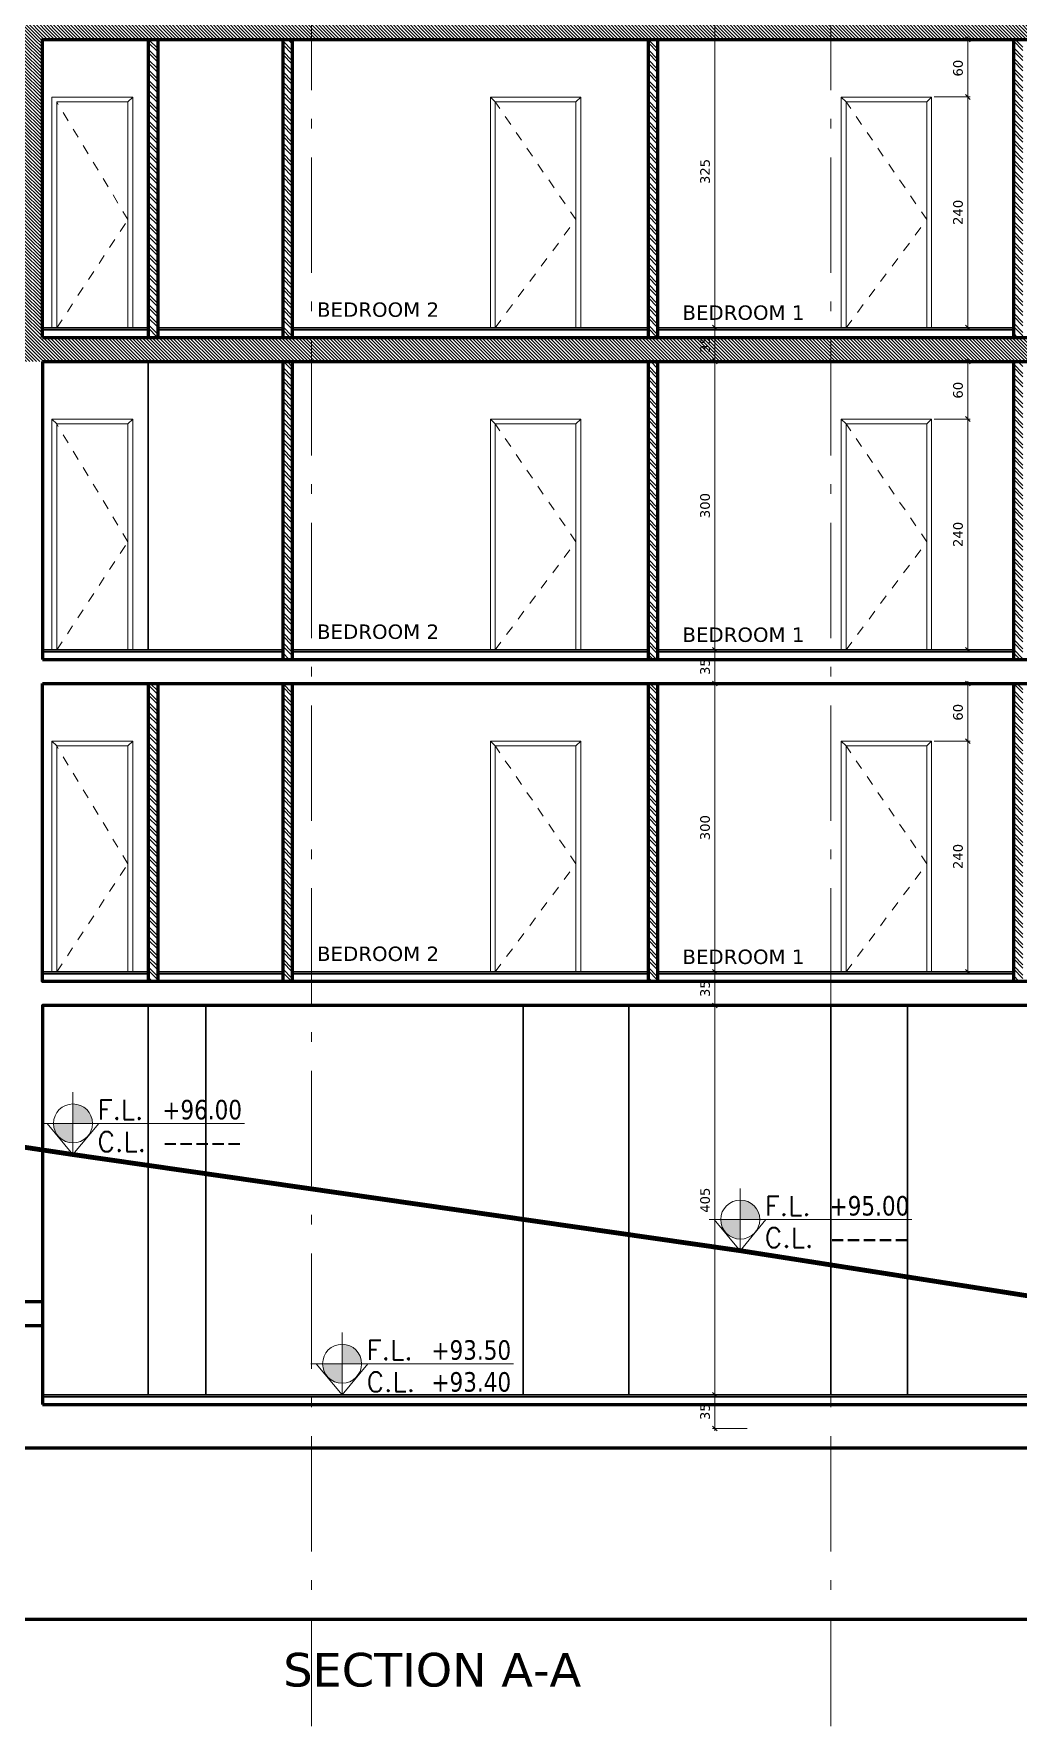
# Model space of a CAD drawing. Header units: inches. Extents: x -48 to 777, y -156 to 510.
# Drawn here: x 75 to 85.24, y -6.24 to 11.36 of the extents above; entities that cross this region are included whole.
import ezdxf
from ezdxf.enums import TextEntityAlignment as Align

# ---------------------------------------------------------------- set-up
doc = ezdxf.new("R2010")
doc.units = ezdxf.units.IN
doc.header["$MEASUREMENT"] = 0
for name, pattern in [('ACAD_ISO10W100', [18, 12, -3, 0, -3]), ('HIDDEN', [0.375, 0.25, -0.125]), ('NUHA', [1.45, 0.75, -0.25, 0.2, -0.25])]:
    doc.linetypes.add(name, pattern=pattern)
doc.layers.get('Defpoints').update_dxf_attribs({"lineweight": 5})
for name, color, linetype, lineweight in [('A-AXIS ST', 251, 'ACAD_ISO10W100', 5), ('A-DIM', 9, 'Continuous', 5), ('A-DOORS', 38, 'Continuous', 20), ('A-HIDDEN', 254, 'HIDDEN', 5), ('A-PILLARS', 1, 'Continuous', 60), ('A-PROJECTION1', 6, 'Continuous', 30), ('A-SIGNS1', 20, 'Continuous', 15), ('A-SIGNS2', 30, 'Continuous', 15), ('A-TEXT', 50, 'Continuous', 15), ('A-WALLS', 7, 'Continuous', 60), ('C-STONE', 42, 'Continuous', 30), ('H-PILLARS', 61, 'Continuous', 5), ('H-WALLS', 51, 'Continuous', 5)]:
    doc.layers.add(name, color=color, linetype=linetype, lineweight=lineweight)
doc.styles.add('ROMAND', font='verdana.ttf')
doc.styles.add('ROMANS', font='romans__.ttf', dxfattribs={"height": 0.14})
doc.dimstyles.new('M-1.50', dxfattribs={"dimtxt": 0.1, "dimasz": 0.05, "dimexe": 0.025, "dimexo": 0.025, "dimgap": 0.05, "dimtad": 1, "dimlfac": 100, "dimrnd": 0.5, "dimzin": 9, "dimdsep": 46, "dimtxsty": 'ROMAND', "dimblk": 'OBLIQUE', "dimcen": 1, "dimdle": 0.025, "dimclrd": 256, "dimclre": 256, "dimclrt": 2, "dimadec": 0, "dimazin": 0, "dimtfac": 0.666667, "dimtmove": 2, "dimatfit": 3, "dimfxl": 0.04, "dimtolj": 1, "dimtzin": 5, "dimlwd": -1, "dimlwe": -1, "dimarcsym": 0})

# ---------------------------------------------------------------- blocks, each defined once
blk = doc.blocks.new('_Oblique')
at = {"color": 0, "linetype": 'ByBlock', "lineweight": -2}
blk.add_line((-0.5, -0.5), (0.5, 0.5), dxfattribs=at)
blk = doc.blocks.new('*D792')
at = {"layer": 'A-DIM', "transparency": 16777216}
for p, q in [((81.954, 11.553), (82.107, 11.553)), ((82.082, 11.578), (82.082, 8.278)), ((81.921, 8.303), (82.107, 8.303))]:
    blk.add_line(p, q, dxfattribs=at)
at = {"layer": 'Defpoints', "color": 0, "transparency": 16777216}
for p in [(81.929, 11.553), (81.896, 8.303), (82.082, 8.303)]:
    blk.add_point(p, dxfattribs=at)
at = {"layer": 'A-DIM', "transparency": 16777216, "xscale": 0.05, "yscale": 0.05, "zscale": 0.05}
for p, rotation in [((82.082, 11.553), 90), ((82.082, 8.303), 270)]:
    blk.add_blockref('_Oblique', p, dxfattribs=dict(at, rotation=rotation))
at = {"layer": 'A-DIM', "color": 2, "transparency": 16777216, "insert": (81.98, 9.928), "char_height": 0.1, "attachment_point": 5, "rotation": 90, "style": 'ROMAND'}
blk.add_mtext('\\A1;325', dxfattribs=at)
blk = doc.blocks.new('*D793')
at = {"layer": 'A-DIM', "transparency": 16777216}
for p, q in [((81.921, 8.303), (82.107, 8.303)), ((82.082, 8.328), (82.082, 7.928)), ((82.113, 7.953), (82.057, 7.953))]:
    blk.add_line(p, q, dxfattribs=at)
at = {"layer": 'Defpoints', "color": 0, "transparency": 16777216}
for p in [(81.896, 8.303), (82.082, 7.953), (82.138, 7.953)]:
    blk.add_point(p, dxfattribs=at)
at = {"layer": 'A-DIM', "transparency": 16777216, "xscale": 0.05, "yscale": 0.05, "zscale": 0.05}
for p, rotation in [((82.082, 8.303), 90), ((82.082, 7.953), 270)]:
    blk.add_blockref('_Oblique', p, dxfattribs=dict(at, rotation=rotation))
at = {"layer": 'A-DIM', "color": 2, "transparency": 16777216, "insert": (81.98, 8.128), "char_height": 0.1, "attachment_point": 5, "rotation": 90, "style": 'ROMAND'}
blk.add_mtext('\\A1;35', dxfattribs=at)
blk = doc.blocks.new('*D794')
at = {"layer": 'A-DIM', "transparency": 16777216}
for p, q in [((82.113, 7.953), (82.057, 7.953)), ((82.082, 7.978), (82.082, 4.928)), ((82.308, 4.953), (82.057, 4.953))]:
    blk.add_line(p, q, dxfattribs=at)
at = {"layer": 'Defpoints', "color": 0, "transparency": 16777216}
for p in [(82.138, 7.953), (82.082, 4.953), (82.333, 4.953)]:
    blk.add_point(p, dxfattribs=at)
at = {"layer": 'A-DIM', "transparency": 16777216, "xscale": 0.05, "yscale": 0.05, "zscale": 0.05}
for p, rotation in [((82.082, 7.953), 90), ((82.082, 4.953), 270)]:
    blk.add_blockref('_Oblique', p, dxfattribs=dict(at, rotation=rotation))
at = {"layer": 'A-DIM', "color": 2, "transparency": 16777216, "insert": (81.98, 6.453), "char_height": 0.1, "attachment_point": 5, "rotation": 90, "style": 'ROMAND'}
blk.add_mtext('\\A1;300', dxfattribs=at)
blk = doc.blocks.new('*D795')
at = {"layer": 'A-DIM', "transparency": 16777216}
for p, q in [((82.308, 4.953), (82.057, 4.953)), ((82.082, 4.978), (82.082, 4.578)), ((82.276, 4.603), (82.057, 4.603))]:
    blk.add_line(p, q, dxfattribs=at)
at = {"layer": 'Defpoints', "color": 0, "transparency": 16777216}
for p in [(82.333, 4.953), (82.082, 4.603), (82.301, 4.603)]:
    blk.add_point(p, dxfattribs=at)
at = {"layer": 'A-DIM', "transparency": 16777216, "xscale": 0.05, "yscale": 0.05, "zscale": 0.05}
for p, rotation in [((82.082, 4.953), 90), ((82.082, 4.603), 270)]:
    blk.add_blockref('_Oblique', p, dxfattribs=dict(at, rotation=rotation))
at = {"layer": 'A-DIM', "color": 2, "transparency": 16777216, "insert": (81.98, 4.778), "char_height": 0.1, "attachment_point": 5, "rotation": 90, "style": 'ROMAND'}
blk.add_mtext('\\A1;35', dxfattribs=at)
blk = doc.blocks.new('*D796')
at = {"layer": 'A-DIM', "transparency": 16777216}
for p, q in [((82.276, 4.603), (82.057, 4.603)), ((82.082, 4.628), (82.082, 1.578)), ((82.358, 1.603), (82.057, 1.603))]:
    blk.add_line(p, q, dxfattribs=at)
at = {"layer": 'Defpoints', "color": 0, "transparency": 16777216}
for p in [(82.301, 4.603), (82.082, 1.603), (82.383, 1.603)]:
    blk.add_point(p, dxfattribs=at)
at = {"layer": 'A-DIM', "transparency": 16777216, "xscale": 0.05, "yscale": 0.05, "zscale": 0.05}
for p, rotation in [((82.082, 4.603), 90), ((82.082, 1.603), 270)]:
    blk.add_blockref('_Oblique', p, dxfattribs=dict(at, rotation=rotation))
at = {"layer": 'A-DIM', "color": 2, "transparency": 16777216, "insert": (81.98, 3.103), "char_height": 0.1, "attachment_point": 5, "rotation": 90, "style": 'ROMAND'}
blk.add_mtext('\\A1;300', dxfattribs=at)
blk = doc.blocks.new('*D797')
at = {"layer": 'A-DIM', "transparency": 16777216}
for p, q in [((82.358, 1.603), (82.057, 1.603)), ((82.082, 1.628), (82.082, 1.228)), ((82.33, 1.253), (82.057, 1.253))]:
    blk.add_line(p, q, dxfattribs=at)
at = {"layer": 'Defpoints', "color": 0, "transparency": 16777216}
for p in [(82.383, 1.603), (82.082, 1.253), (82.355, 1.253)]:
    blk.add_point(p, dxfattribs=at)
at = {"layer": 'A-DIM', "transparency": 16777216, "xscale": 0.05, "yscale": 0.05, "zscale": 0.05}
for p, rotation in [((82.082, 1.603), 90), ((82.082, 1.253), 270)]:
    blk.add_blockref('_Oblique', p, dxfattribs=dict(at, rotation=rotation))
at = {"layer": 'A-DIM', "color": 2, "transparency": 16777216, "insert": (81.98, 1.428), "char_height": 0.1, "attachment_point": 5, "rotation": 90, "style": 'ROMAND'}
blk.add_mtext('\\A1;35', dxfattribs=at)
blk = doc.blocks.new('*D798')
at = {"layer": 'A-DIM', "transparency": 16777216}
for p, q in [((82.33, 1.253), (82.057, 1.253)), ((82.082, 1.278), (82.082, -2.822)), ((82.465, -2.797), (82.057, -2.797))]:
    blk.add_line(p, q, dxfattribs=at)
at = {"layer": 'Defpoints', "color": 0, "transparency": 16777216}
for p in [(82.355, 1.253), (82.082, -2.797), (82.49, -2.797)]:
    blk.add_point(p, dxfattribs=at)
at = {"layer": 'A-DIM', "transparency": 16777216, "xscale": 0.05, "yscale": 0.05, "zscale": 0.05}
for p, rotation in [((82.082, 1.253), 90), ((82.082, -2.797), 270)]:
    blk.add_blockref('_Oblique', p, dxfattribs=dict(at, rotation=rotation))
at = {"layer": 'A-DIM', "color": 2, "transparency": 16777216, "insert": (81.98, -0.772), "char_height": 0.1, "attachment_point": 5, "rotation": 90, "style": 'ROMAND'}
blk.add_mtext('\\A1;405', dxfattribs=at)
blk = doc.blocks.new('*D799')
at = {"layer": 'A-DIM', "transparency": 16777216}
for p, q in [((82.465, -2.797), (82.057, -2.797)), ((82.082, -2.772), (82.082, -3.172)), ((82.419, -3.147), (82.057, -3.147))]:
    blk.add_line(p, q, dxfattribs=at)
at = {"layer": 'Defpoints', "color": 0, "transparency": 16777216}
for p in [(82.49, -2.797), (82.082, -3.147), (82.444, -3.147)]:
    blk.add_point(p, dxfattribs=at)
at = {"layer": 'A-DIM', "transparency": 16777216, "xscale": 0.05, "yscale": 0.05, "zscale": 0.05}
for p, rotation in [((82.082, -2.797), 90), ((82.082, -3.147), 270)]:
    blk.add_blockref('_Oblique', p, dxfattribs=dict(at, rotation=rotation))
at = {"layer": 'A-DIM', "color": 2, "transparency": 16777216, "insert": (81.98, -2.972), "char_height": 0.1, "attachment_point": 5, "rotation": 90, "style": 'ROMAND'}
blk.add_mtext('\\A1;35', dxfattribs=at)
blk = doc.blocks.new('*D800')
at = {"layer": 'A-DIM', "transparency": 16777216}
for p, q in [((84.361, 4.003), (84.738, 4.003)), ((84.713, 1.578), (84.713, 4.028)), ((84.361, 1.603), (84.738, 1.603))]:
    blk.add_line(p, q, dxfattribs=at)
at = {"layer": 'Defpoints', "color": 0, "transparency": 16777216}
for p in [(84.336, 4.003), (84.713, 4.003), (84.336, 1.603)]:
    blk.add_point(p, dxfattribs=at)
at = {"layer": 'A-DIM', "transparency": 16777216, "xscale": 0.05, "yscale": 0.05, "zscale": 0.05}
for p, rotation in [((84.713, 4.003), 90), ((84.713, 1.603), 270)]:
    blk.add_blockref('_Oblique', p, dxfattribs=dict(at, rotation=rotation))
at = {"layer": 'A-DIM', "color": 2, "transparency": 16777216, "insert": (84.611, 2.803), "char_height": 0.1, "attachment_point": 5, "rotation": 90, "style": 'ROMAND'}
blk.add_mtext('\\A1;240', dxfattribs=at)
blk = doc.blocks.new('*D801')
at = {"layer": 'A-DIM', "transparency": 16777216}
for p, q in [((84.313, 4.603), (84.738, 4.603)), ((84.713, 3.978), (84.713, 4.628)), ((84.361, 4.003), (84.738, 4.003))]:
    blk.add_line(p, q, dxfattribs=at)
at = {"layer": 'Defpoints', "color": 0, "transparency": 16777216}
for p in [(84.288, 4.603), (84.713, 4.603), (84.336, 4.003)]:
    blk.add_point(p, dxfattribs=at)
at = {"layer": 'A-DIM', "transparency": 16777216, "xscale": 0.05, "yscale": 0.05, "zscale": 0.05}
for p, rotation in [((84.713, 4.603), 90), ((84.713, 4.003), 270)]:
    blk.add_blockref('_Oblique', p, dxfattribs=dict(at, rotation=rotation))
at = {"layer": 'A-DIM', "color": 2, "transparency": 16777216, "insert": (84.611, 4.303), "char_height": 0.1, "attachment_point": 5, "rotation": 90, "style": 'ROMAND'}
blk.add_mtext('\\A1;60', dxfattribs=at)
blk = doc.blocks.new('*D802')
at = {"layer": 'A-DIM', "transparency": 16777216}
for p, q in [((84.361, 7.353), (84.738, 7.353)), ((84.713, 4.928), (84.713, 7.378)), ((84.361, 4.953), (84.738, 4.953))]:
    blk.add_line(p, q, dxfattribs=at)
at = {"layer": 'Defpoints', "color": 0, "transparency": 16777216}
for p in [(84.336, 7.353), (84.713, 7.353), (84.336, 4.953)]:
    blk.add_point(p, dxfattribs=at)
at = {"layer": 'A-DIM', "transparency": 16777216, "xscale": 0.05, "yscale": 0.05, "zscale": 0.05}
for p, rotation in [((84.713, 7.353), 90), ((84.713, 4.953), 270)]:
    blk.add_blockref('_Oblique', p, dxfattribs=dict(at, rotation=rotation))
at = {"layer": 'A-DIM', "color": 2, "transparency": 16777216, "insert": (84.611, 6.153), "char_height": 0.1, "attachment_point": 5, "rotation": 90, "style": 'ROMAND'}
blk.add_mtext('\\A1;240', dxfattribs=at)
blk = doc.blocks.new('*D803')
at = {"layer": 'A-DIM', "transparency": 16777216}
for p, q in [((84.313, 7.953), (84.738, 7.953)), ((84.713, 7.328), (84.713, 7.978)), ((84.361, 7.353), (84.738, 7.353))]:
    blk.add_line(p, q, dxfattribs=at)
at = {"layer": 'Defpoints', "color": 0, "transparency": 16777216}
for p in [(84.288, 7.953), (84.713, 7.953), (84.336, 7.353)]:
    blk.add_point(p, dxfattribs=at)
at = {"layer": 'A-DIM', "transparency": 16777216, "xscale": 0.05, "yscale": 0.05, "zscale": 0.05}
for p, rotation in [((84.713, 7.953), 90), ((84.713, 7.353), 270)]:
    blk.add_blockref('_Oblique', p, dxfattribs=dict(at, rotation=rotation))
at = {"layer": 'A-DIM', "color": 2, "transparency": 16777216, "insert": (84.611, 7.653), "char_height": 0.1, "attachment_point": 5, "rotation": 90, "style": 'ROMAND'}
blk.add_mtext('\\A1;60', dxfattribs=at)
blk = doc.blocks.new('*D804')
at = {"layer": 'A-DIM', "transparency": 16777216}
for p, q in [((84.361, 10.703), (84.738, 10.703)), ((84.713, 8.278), (84.713, 10.728)), ((84.361, 8.303), (84.738, 8.303))]:
    blk.add_line(p, q, dxfattribs=at)
at = {"layer": 'Defpoints', "color": 0, "transparency": 16777216}
for p in [(84.336, 10.703), (84.713, 10.703), (84.336, 8.303)]:
    blk.add_point(p, dxfattribs=at)
at = {"layer": 'A-DIM', "transparency": 16777216, "xscale": 0.05, "yscale": 0.05, "zscale": 0.05}
for p, rotation in [((84.713, 10.703), 90), ((84.713, 8.303), 270)]:
    blk.add_blockref('_Oblique', p, dxfattribs=dict(at, rotation=rotation))
at = {"layer": 'A-DIM', "color": 2, "transparency": 16777216, "insert": (84.611, 9.503), "char_height": 0.1, "attachment_point": 5, "rotation": 90, "style": 'ROMAND'}
blk.add_mtext('\\A1;240', dxfattribs=at)
blk = doc.blocks.new('*D805')
at = {"layer": 'A-DIM', "transparency": 16777216}
for p, q in [((84.313, 11.303), (84.738, 11.303)), ((84.713, 10.678), (84.713, 11.328)), ((84.361, 10.703), (84.738, 10.703))]:
    blk.add_line(p, q, dxfattribs=at)
at = {"layer": 'Defpoints', "color": 0, "transparency": 16777216}
for p in [(84.288, 11.303), (84.713, 11.303), (84.336, 10.703)]:
    blk.add_point(p, dxfattribs=at)
at = {"layer": 'A-DIM', "transparency": 16777216, "xscale": 0.05, "yscale": 0.05, "zscale": 0.05}
for p, rotation in [((84.713, 11.303), 90), ((84.713, 10.703), 270)]:
    blk.add_blockref('_Oblique', p, dxfattribs=dict(at, rotation=rotation))
at = {"layer": 'A-DIM', "color": 2, "transparency": 16777216, "insert": (84.611, 11.003), "char_height": 0.1, "attachment_point": 5, "rotation": 90, "style": 'ROMAND'}
blk.add_mtext('\\A1;60', dxfattribs=at)
blk = doc.blocks.new('GXFHGCGFCD')
at = {"layer": 'A-SIGNS1', "linetype": 'NUHA'}
h = blk.add_hatch(color=256, dxfattribs=at)
h.paths.add_polyline_path([(90.382, 61.33), (90.382, 61.17), (90.542, 61.17, 0.414214)])
h.paths.add_polyline_path([(90.382, 61.17), (90.222, 61.17, 0.414214), (90.382, 61.01)])
at = {"layer": 'A-SIGNS1'}
for p, q in [((90.382, 60.914), (90.382, 61.426)), ((90.126, 61.17), (91.79, 61.17))]:
    blk.add_line(p, q, dxfattribs=at)
blk.add_circle((90.382, 61.17), 0.16, dxfattribs=at)
blk = doc.blocks.new('DGXFHXFGDFD')
at = {"layer": 'A-SIGNS1'}
blk.add_blockref('GXFHGCGFCD', (0, 0), dxfattribs=at)
at = {"layer": 'A-SIGNS2', "linetype": 'NUHA', "style": 'ROMANS'}
for s, p in [('F.L.', (90.583, 61.203)), ('C.L.', (90.583, 60.941))]:
    blk.add_text(s, height=0.16, dxfattribs=at).set_placement(p)
at = {"layer": 'A-SIGNS2', "style": 'ROMANS', "width": 0.910135, "flags": 4}
for tag, p, p2 in [('NIV.FINI', (91.116, 61.203), (91.79, 61.203)), ('NIV.BETON', (91.116, 60.941), (91.79, 60.941))]:
    blk.add_attdef(tag, text='', height=0.16, dxfattribs=at).set_placement(p, p2, align=Align.FIT)
blk = doc.blocks.new('land 1')
at = {"layer": 'A-HIDDEN', "const_width": 0.05}
blk.add_lwpolyline([(54.398, -84.31), (56.311, -84.31), (56.448, -84.51), (56.448, -84.51), (56.83, -85.51), (57.289, -86.51), (62.573, -87.51), (68.756, -88.51), (75.405, -89.51), (82.346, -90.51), (88.715, -91.51), (102.502, -92.51), (108.386, -93.51), (114.473, -93.937), (114.473, -93.937)], dxfattribs=at)
at = {"layer": 'A-SIGNS1'}
for points in [[(75.673, -89.186), (75.405, -89.51), (75.135, -89.186)], [(82.613, -90.186), (82.346, -90.51), (82.076, -90.186)]]:
    blk.add_lwpolyline(points, dxfattribs=at)
ref = blk.add_blockref('DGXFHXFGDFD', (-39.127, -166.701), dxfattribs=dict(at, xscale=1.267200000000003, yscale=1.267200000000003, zscale=1.267200000000003))
ref.add_attrib('NIV.FINI', '+96.00', dxfattribs={"layer": 'A-SIGNS2', "height": 0.2028, "style": 'ROMAND', "width": 0.797031}).set_placement((76.335, -89.144), (77.163, -89.144), align=Align.FIT)
ref.add_attrib('NIV.BETON', '-----', dxfattribs={"layer": 'A-SIGNS2', "height": 0.2028, "style": 'ROMAND', "width": 1.307645}).set_placement((76.335, -89.476), (77.163, -89.476), align=Align.FIT)
ref = blk.add_blockref('DGXFHXFGDFD', (-32.186, -167.701), dxfattribs=dict(at, xscale=1.267200000000003, yscale=1.267200000000003, zscale=1.267200000000003))
ref.add_attrib('NIV.FINI', '+95.00', dxfattribs={"layer": 'A-SIGNS2', "height": 0.2028, "style": 'ROMAND', "width": 0.797031}).set_placement((83.276, -90.144), (84.104, -90.144), align=Align.FIT)
ref.add_attrib('NIV.BETON', '-----', dxfattribs={"layer": 'A-SIGNS2', "height": 0.2028, "style": 'ROMAND', "width": 1.307645}).set_placement((83.276, -90.476), (84.104, -90.476), align=Align.FIT)

msp = doc.modelspace()

# ---------------------------------------------------------------- hatches: boundary and pattern name
at = {"layer": 'H-PILLARS'}
h = msp.add_hatch(dxfattribs=at)
h.set_pattern_fill('ANSI31', color=256, scale=0.2, angle=90)
h.paths.add_polyline_path([(91.08629, 11.55256), (74.88472, 11.55256), (74.88472, 11.30256), (91.08629, 11.30256)])
h = msp.add_hatch(dxfattribs=at)
h.set_pattern_fill('ANSI31', color=256, scale=0.2, angle=90)
h.paths.add_polyline_path([(63.93472, 11.30256), (63.68472, 11.30256), (63.68472, 9.20256), (63.68472, 8.20256), (63.93472, 8.20256)])
h.paths.add_polyline_path([(74.13906, 9.23456), (75.08629, 9.23456), (75.08629, 9.43456), (73.78472, 9.43456), (73.78472, 9.25856), (73.48472, 9.25856), (73.48472, 9.08256), (73.18472, 9.08256), (73.18472, 8.90656), (72.88472, 8.90656), (72.88472, 8.73056), (72.58472, 8.73056), (72.58472, 8.55456), (72.28472, 8.55456), (72.28472, 8.37856), (71.98472, 8.37856), (71.98472, 8.20256), (63.68472, 8.20256), (63.68472, 7.95256), (71.95383, 7.95256)])
h = msp.add_hatch(dxfattribs=at)
h.set_pattern_fill('ANSI31', color=256, scale=0.2, angle=90)
h.paths.add_polyline_path([(75.08629, 11.30256), (74.88472, 11.30256), (74.88472, 9.43456), (75.08629, 9.43456)])
h.paths.add_polyline_path([(75.08629, 9.23456), (74.88472, 9.23456), (74.88472, 8.20256), (75.08629, 8.20256)])
h.paths.add_polyline_path([(91.03629, 8.20256), (74.88472, 8.20256), (74.88472, 7.95256), (91.03629, 7.95256)])
at = {"layer": 'H-WALLS'}
h = msp.add_hatch(dxfattribs=at)
h.set_pattern_fill('ANSI32', color=256, scale=0.2, angle=90)
h.set_pattern_definition([(135, (-404.457835, 111.56264), (-0.053033009, -0.053033009), []), (135, (-404.457835, 111.59799), (-0.053033009, -0.053033009), [])])
h.paths.add_polyline_path([(69.33472, 7.95256), (69.13472, 7.95256), (69.13472, 4.85256), (69.33472, 4.85256)])
h.paths.add_polyline_path([(85.28629, 7.95256), (85.18629, 7.95256), (85.18629, 4.85256), (85.28629, 4.85256)])
h.paths.add_polyline_path([(81.48629, 7.95256), (81.38629, 7.95256), (81.38629, 4.85256), (81.48629, 4.85256)])
h.paths.add_polyline_path([(77.68629, 7.95256), (77.58629, 7.95256), (77.58629, 4.85256), (77.68629, 4.85256)])
h.paths.add_polyline_path([(77.68629, 4.60256), (77.58629, 4.60256), (77.58629, 1.50256), (77.68629, 1.50256)])
h.paths.add_polyline_path([(76.28629, 4.60256), (76.18629, 4.60256), (76.18629, 1.50256), (76.28629, 1.50256)])
h.paths.add_polyline_path([(81.48629, 4.60256), (81.38629, 4.60256), (81.38629, 1.50256), (81.48629, 1.50256)])
h.paths.add_polyline_path([(85.28629, 4.60256), (85.18629, 4.60256), (85.18629, 1.50256), (85.28629, 1.50256)])
h.paths.add_polyline_path([(76.28633, 11.30256), (76.18633, 11.30256), (76.18633, 8.20256), (76.28633, 8.20256)])
h.paths.add_polyline_path([(77.68633, 11.30256), (77.58633, 11.30256), (77.58633, 8.20256), (77.68633, 8.20256)])
h.paths.add_polyline_path([(81.48633, 11.30256), (81.38633, 11.30256), (81.38633, 8.20256), (81.48633, 8.20256)])
h.paths.add_polyline_path([(85.28633, 11.30256), (85.18633, 11.30256), (85.18633, 8.20256), (85.28633, 8.20256)])

# ---------------------------------------------------------------- linework, layer by layer
at = {"layer": 'A-AXIS ST', "ltscale": 0.1}
for p, q in [((77.88629, 19.57489), (77.88629, -6.24258)), ((83.28629, 19.57489), (83.28629, -6.24258))]:
    msp.add_line(p, q, dxfattribs=at)
at = {"layer": 'A-DOORS'}
for p, q in [((75.18633, 10.70256), (75.18633, 8.30256)), ((76.02633, 10.70256), (75.18633, 10.70256)), ((76.02633, 10.70256), (75.18633, 10.70256)), ((75.97633, 10.65256), (76.02633, 10.70256)), ((75.97633, 10.65256), (76.02633, 10.70256)), ((76.02633, 10.70256), (76.02633, 8.30256)), ((79.74633, 10.70256), (79.74633, 8.30256)), ((80.68633, 10.70256), (79.74633, 10.70256)), ((79.79633, 10.65256), (79.74633, 10.70256)), ((80.68633, 10.70256), (79.74633, 10.70256)), ((79.79633, 10.65256), (79.74633, 10.70256)), ((80.63633, 10.65256), (80.68633, 10.70256)), ((80.63633, 10.65256), (80.68633, 10.70256)), ((80.68633, 10.70256), (80.68633, 8.30256)), ((83.39633, 10.70256), (83.39633, 8.30256)), ((84.33633, 10.70256), (83.39633, 10.70256)), ((83.44633, 10.65256), (83.39633, 10.70256)), ((84.33633, 10.70256), (83.39633, 10.70256)), ((83.44633, 10.65256), (83.39633, 10.70256)), ((84.28633, 10.65256), (84.33633, 10.70256)), ((84.28633, 10.65256), (84.33633, 10.70256)), ((84.33633, 10.70256), (84.33633, 8.30256)), ((75.18629, 7.35256), (75.18629, 4.95256)), ((76.02629, 7.35256), (75.18629, 7.35256)), ((75.23629, 7.30256), (75.18629, 7.35256)), ((75.97629, 7.30256), (76.02629, 7.35256)), ((76.02629, 7.35256), (76.02629, 4.95256)), ((79.74629, 7.35256), (79.74629, 4.95256)), ((80.68629, 7.35256), (79.74629, 7.35256)), ((79.79629, 7.30256), (79.74629, 7.35256)), ((80.63629, 7.30256), (80.68629, 7.35256)), ((80.68629, 7.35256), (80.68629, 4.95256)), ((83.39629, 7.35256), (83.39629, 4.95256)), ((84.33629, 7.35256), (83.39629, 7.35256)), ((83.44629, 7.30256), (83.39629, 7.35256)), ((84.28629, 7.30256), (84.33629, 7.35256)), ((84.33629, 7.35256), (84.33629, 4.95256)), ((75.18629, 4.00256), (75.18629, 1.60256)), ((76.02629, 4.00256), (75.18629, 4.00256)), ((75.23629, 3.95256), (75.18629, 4.00256)), ((75.97629, 3.95256), (76.02629, 4.00256)), ((76.02629, 4.00256), (76.02629, 1.60256)), ((79.74629, 4.00256), (79.74629, 1.60256)), ((79.79629, 3.95256), (79.74629, 4.00256)), ((80.68629, 4.00256), (79.74629, 4.00256)), ((80.63629, 3.95256), (80.68629, 4.00256)), ((80.68629, 4.00256), (80.68629, 1.60256)), ((83.39629, 4.00256), (83.39629, 1.60256)), ((84.33629, 4.00256), (83.39629, 4.00256)), ((83.44629, 3.95256), (83.39629, 4.00256)), ((84.28629, 3.95256), (84.33629, 4.00256)), ((84.33629, 4.00256), (84.33629, 1.60256))]:
    msp.add_line(p, q, dxfattribs=at)
for points in [[(75.97633, 10.65256), (75.23633, 10.65256), (75.23633, 8.30256), (75.97633, 8.30256)], [(80.63633, 10.65256), (79.79633, 10.65256), (79.79633, 8.30256), (80.63633, 8.30256)], [(84.28633, 10.65256), (83.44633, 10.65256), (83.44633, 8.30256), (84.28633, 8.30256)], [(75.97629, 7.30256), (75.23629, 7.30256), (75.23629, 4.95256), (75.97629, 4.95256)], [(80.63629, 7.30256), (79.79629, 7.30256), (79.79629, 4.95256), (80.63629, 4.95256)], [(84.28629, 7.30256), (83.44629, 7.30256), (83.44629, 4.95256), (84.28629, 4.95256)], [(75.97629, 3.95256), (75.23629, 3.95256), (75.23629, 1.60256), (75.97629, 1.60256)], [(80.63629, 3.95256), (79.79629, 3.95256), (79.79629, 1.60256), (80.63629, 1.60256)], [(84.28629, 3.95256), (83.44629, 3.95256), (83.44629, 1.60256), (84.28629, 1.60256)]]:
    msp.add_lwpolyline(points, close=True, dxfattribs=at)
at = {"layer": 'A-HIDDEN', "ltscale": 0.4}
for points in [[(75.23633, 8.30256), (75.97633, 9.42756), (75.23633, 10.65256)], [(79.79633, 8.30256), (80.63633, 9.42756), (79.79633, 10.65256)], [(83.44633, 8.30256), (84.28633, 9.42756), (83.44633, 10.65256)], [(75.23629, 4.95256), (75.97629, 6.07756), (75.23629, 7.30256)], [(79.79629, 4.95256), (80.63629, 6.07756), (79.79629, 7.30256)], [(83.44629, 4.95256), (84.28629, 6.07756), (83.44629, 7.30256)], [(75.23629, 1.60256), (75.97629, 2.72756), (75.23629, 3.95256)], [(79.79629, 1.60256), (80.63629, 2.72756), (79.79629, 3.95256)], [(83.44629, 1.60256), (84.28629, 2.72756), (83.44629, 3.95256)]]:
    msp.add_lwpolyline(points, dxfattribs=at)
at = {"layer": 'A-PILLARS'}
for p, q in [((75.08629, 8.20256), (91.03629, 8.20256)), ((75.08629, 7.95256), (75.08629, 4.85256)), ((75.08629, 7.95256), (91.03629, 7.95256)), ((75.08629, 4.85256), (91.03629, 4.85256))]:
    msp.add_line(p, q, dxfattribs=at)
for points in [[(75.08629, 8.20256), (75.08629, 11.30256), (91.08629, 11.30256)], [(54.64435, 4.90252), (54.64435, -5.13079), (112.30077, -5.13079), (112.30077, -4.59864)], [(63.38472, -3.34748), (89.43629, -3.34748), (89.43629, -2.89748), (89.13629, -2.89748), (89.13629, 4.60256), (91.03629, 4.60256)], [(75.08629, -2.89748), (88.88629, -2.89748), (88.88629, 1.25256), (75.08629, 1.25256), (75.08629, -2.89748)], [(75.08629, -1.82948), (73.68472, -1.82948), (73.68472, -2.00748), (73.38472, -2.00748), (73.38472, -2.18548), (73.08472, -2.18548), (73.08472, -2.36348), (72.78472, -2.36348), (72.78472, -2.54148)], [(75.08629, -2.07948), (74.01208, -2.07948), (72.63342, -2.89748), (74.88472, -2.89748)]]:
    msp.add_lwpolyline(points, dxfattribs=at)
msp.add_lwpolyline([(75.08629, 4.60256), (88.88629, 4.60256), (88.88629, 1.50256), (75.08629, 1.50256)], close=True, dxfattribs=at)
at = {"layer": 'A-PROJECTION1'}
for p, q in [((76.18629, 7.95256), (76.18629, 4.95256)), ((76.18629, 1.25256), (76.18629, -2.79748)), ((76.78629, 1.25256), (76.78629, -2.79748)), ((80.08629, 1.25256), (80.08629, -2.79748)), ((81.18629, 1.25256), (81.18629, -2.79748)), ((83.28629, 1.25256), (83.28629, -2.79748)), ((84.08629, 1.25256), (84.08629, -2.79748))]:
    msp.add_line(p, q, dxfattribs=at)
at = {"layer": 'A-SIGNS1'}
msp.add_lwpolyline([(78.47212, -2.47308), (78.20422, -2.79748), (77.93422, -2.47308)], dxfattribs=at)
at = {"layer": 'A-WALLS'}
for p, q in [((76.18633, 11.30256), (76.18633, 8.20256)), ((76.28633, 11.30256), (76.28633, 8.20256)), ((77.58633, 11.30256), (77.58633, 8.20256)), ((77.68633, 11.30256), (77.68633, 8.20256)), ((81.38633, 11.30256), (81.38633, 8.20256)), ((81.48633, 11.30256), (81.48633, 8.20256)), ((85.18633, 11.30256), (85.18633, 8.20256)), ((77.58629, 7.95256), (77.58629, 4.85256)), ((77.68629, 7.95256), (77.68629, 4.85256)), ((81.38629, 7.95256), (81.38629, 4.85256)), ((81.48629, 7.95256), (81.48629, 4.85256)), ((85.18629, 7.95256), (85.18629, 4.85256)), ((76.18629, 4.60256), (76.18629, 1.50256)), ((76.28629, 4.60256), (76.28629, 1.50256)), ((77.58629, 4.60256), (77.58629, 1.50256)), ((77.68629, 4.60256), (77.68629, 1.50256)), ((81.38629, 4.60256), (81.38629, 1.50256)), ((81.48629, 4.60256), (81.48629, 1.50256)), ((85.18629, 4.60256), (85.18629, 1.50256))]:
    msp.add_line(p, q, dxfattribs=at)
at = {"layer": 'C-STONE'}
for p, q in [((76.18633, 8.30256), (75.08633, 8.30256)), ((76.18633, 8.28256), (75.08633, 8.28256)), ((77.58633, 8.30256), (76.28633, 8.30256)), ((77.58633, 8.28256), (76.28633, 8.28256)), ((81.38633, 8.30256), (77.68633, 8.30256)), ((81.38633, 8.28256), (77.68633, 8.28256)), ((85.18633, 8.30256), (81.48633, 8.30256)), ((85.18633, 8.28256), (81.48633, 8.28256)), ((77.58629, 4.95256), (75.08629, 4.95256)), ((77.58629, 4.93256), (75.08629, 4.93256)), ((81.38629, 4.95256), (77.68629, 4.95256)), ((81.38629, 4.93256), (77.68629, 4.93256)), ((85.18629, 4.95256), (81.48629, 4.95256)), ((85.18629, 4.93256), (81.48629, 4.93256)), ((76.18629, 1.60256), (75.08629, 1.60256)), ((77.58629, 1.60256), (76.28629, 1.60256)), ((81.38629, 1.60256), (77.68629, 1.60256)), ((85.18629, 1.60256), (81.48629, 1.60256)), ((76.18629, 1.58256), (75.08629, 1.58256)), ((77.58629, 1.58256), (76.28629, 1.58256)), ((81.38629, 1.58256), (77.68629, 1.58256)), ((85.18629, 1.58256), (81.48629, 1.58256)), ((88.88629, -2.79744), (75.08629, -2.79744)), ((88.88629, -2.81744), (75.08629, -2.81744))]:
    msp.add_line(p, q, dxfattribs=at)

# ---------------------------------------------------------------- block references
at = {"layer": 'A-DIM'}
msp.add_blockref('land 1', (0, 89.21287), dxfattribs=at)
at = {"layer": 'A-SIGNS1'}
ref = msp.add_blockref('DGXFHXFGDFD', (-36.32768, -79.98784), dxfattribs=dict(at, xscale=1.267200000000003, yscale=1.267200000000003, zscale=1.267200000000003))
ref.add_attrib('NIV.FINI', '+93.50', dxfattribs={"layer": 'A-SIGNS2', "height": 0.202752, "style": 'ROMAND', "width": 0.797031}).set_placement((79.13434, -2.43123), (79.96231, -2.43123), align=Align.FIT)
ref.add_attrib('NIV.BETON', '+93.40', dxfattribs={"layer": 'A-SIGNS2', "height": 0.202752, "style": 'ROMAND', "width": 0.797031}).set_placement((79.13434, -2.76299), (79.96231, -2.76299), align=Align.FIT)

# ---------------------------------------------------------------- texts
at = {"layer": 'A-TEXT', "attachment_point": 1, "style": 'ROMAND'}
for s, insert, char_height, width in [('BEDROOM 2', (77.94289, 8.56635), 0.15, 2.3447222), ('BEDROOM 1', (81.7436, 8.53507), 0.15, 2.3447222), ('BEDROOM 2', (77.94289, 5.21635), 0.15, 2.3447222), ('BEDROOM 1', (81.7436, 5.18507), 0.15, 2.3447222), ('BEDROOM 2', (77.94289, 1.86635), 0.15, 2.3447222), ('BEDROOM 1', (81.7436, 1.83507), 0.15, 2.3447222), ('SECTION A-A', (77.59275, -5.4802), 0.35, 6.7333176)]:
    msp.add_mtext(s, dxfattribs=dict(at, insert=insert, char_height=char_height, width=width))

# ---------------------------------------------------------------- dimensions: what is measured, and where the dimension line sits
at = {"layer": 'A-DIM'}
for base, p1, p2, picture, middle in [((82.08234, 8.30256), (81.92924, 11.55256), (81.89568, 8.30256), '*D792', (81.98026, 9.92756)), ((84.71311, 11.30256), (84.33629, 10.70256), (84.2881, 11.30256), '*D805', (84.61106, 11.00256)), ((84.71311, 10.70256), (84.33629, 8.30256), (84.33629, 10.70256), '*D804', (84.61103, 9.50256)), ((82.08234, 7.95256), (81.89568, 8.30256), (82.13835, 7.95256), '*D793', (81.98026, 8.12756)), ((82.08234, 4.95256), (82.13835, 7.95256), (82.33288, 4.95256), '*D794', (81.98026, 6.45256)), ((84.71311, 7.95256), (84.33629, 7.35256), (84.2881, 7.95256), '*D803', (84.61106, 7.65256)), ((84.71311, 7.35256), (84.33629, 4.95256), (84.33629, 7.35256), '*D802', (84.61103, 6.15256)), ((82.08234, 4.60256), (82.33288, 4.95256), (82.30056, 4.60256), '*D795', (81.98026, 4.77756)), ((82.08234, 1.60256), (82.30056, 4.60256), (82.38254, 1.60256), '*D796', (81.98026, 3.10256)), ((84.71311, 4.60256), (84.33629, 4.00256), (84.2881, 4.60256), '*D801', (84.61106, 4.30256)), ((84.71311, 4.00256), (84.33629, 1.60256), (84.33629, 4.00256), '*D800', (84.61103, 2.80256)), ((82.08234, 1.25256), (82.38254, 1.60256), (82.35462, 1.25256), '*D797', (81.98026, 1.42756)), ((82.08234, -2.79744), (82.35462, 1.25256), (82.49043, -2.79744), '*D798', (81.98029, -0.77244)), ((82.08234, -3.14748), (82.49043, -2.79744), (82.44355, -3.14748), '*D799', (81.98026, -2.97246))]:
    dim = msp.add_linear_dim(base=base, p1=p1, p2=p2, angle=90, dimstyle='M-1.50', dxfattribs=at)
    dim.commit()
    dim.dimension.update_dxf_attribs({"geometry": picture, "text_midpoint": middle})

doc.saveas('drawing.dxf')
